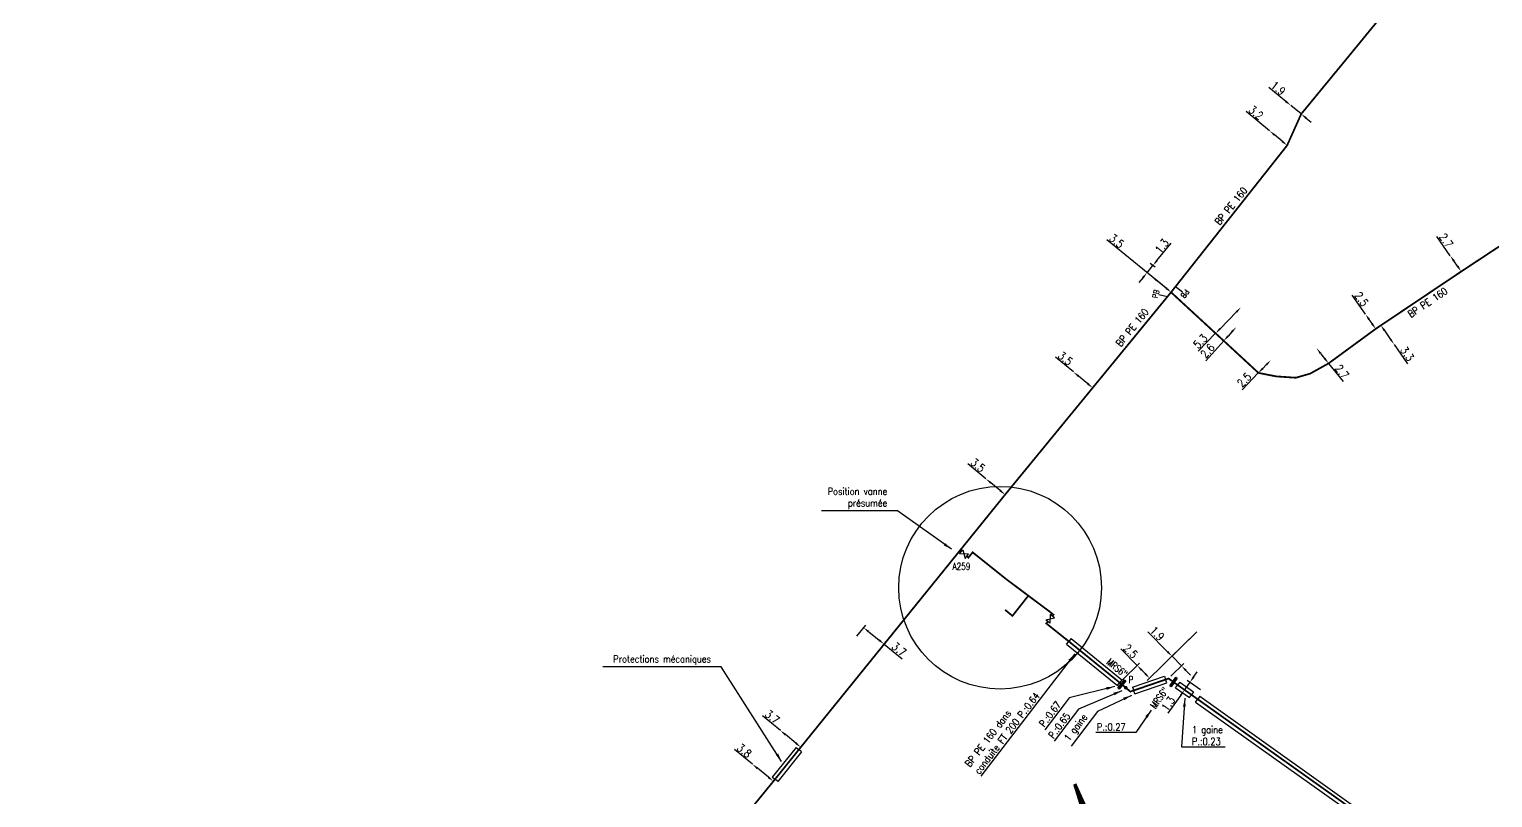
# Model space of a CAD drawing. Header units: millimetres. Extents: x 184998 to 186003, y 126995 to 128002.
# Drawn here: x 185091.1 to 185296.8, y 127644.7 to 127752.8 of the extents above; entities that cross this region are included whole.
import ezdxf
from ezdxf.enums import TextEntityAlignment as Align

# ---------------------------------------------------------------- set-up
doc = ezdxf.new("R2010")
doc.units = ezdxf.units.MM
doc.header["$PDMODE"] = 34
doc.linetypes.add('L_25_AP', pattern=[2000, 1000, 1000])
doc.linetypes.add('L_25_PE', pattern=[2000, 1000, 1000])
doc.layers.get('0').update_dxf_attribs({"linetype": 'CONTINUOUS'})
doc.layers.get('DEFPOINTS').update_dxf_attribs({"linetype": 'CONTINUOUS'})
for name, color, linetype in [('L_150', 1, 'CONTINUOUS'), ('L_300', 7, 'CONTINUOUS'), ('L_340', 7, 'CONTINUOUS'), ('L_400', 7, 'CONTINUOUS'), ('L_420', 7, 'CONTINUOUS'), ('L_900', 7, 'CONTINUOUS')]:
    doc.layers.add(name, color=color, linetype=linetype)
doc.styles.add('G_ROMANS', font='ROMANS.SHX', dxfattribs={"width": 0.75})
doc.styles.get("Standard").update_dxf_attribs({"font": 'romans.shx', "width": 0.85})
doc.dimstyles.get("Standard").update_dxf_attribs({"dimtxt": 1.5, "dimasz": 1.2, "dimexe": 0.625, "dimexo": 0.625, "dimgap": 0.25, "dimtad": 1, "dimdec": 1, "dimzin": 0, "dimdsep": 46, "dimtxsty": 'Standard', "dimcen": -0.5, "dimadec": 0, "dimazin": 0, "dimtfac": 1, "dimtdec": 1, "dimtmove": 0, "dimatfit": 3, "dimfxl": 0, "dimtolj": 1, "dimtzin": 0, "dimarcsym": 0})

# ---------------------------------------------------------------- blocks, each defined once
blk = doc.blocks.new('*D185')
at = {"layer": 'DEFPOINTS', "color": 0, "linetype": 'Continuous', "transparency": 16777216}
for p in [(185290.85, 127720.95), (185290.85, 127720.95), (185292.4, 127718.73)]:
    blk.add_point(p, dxfattribs=at)
at = {"layer": 'L_150', "color": 0, "linetype": 'Continuous', "lineweight": -2, "transparency": 16777216}
for p, q in [((185290.85, 127720.95), (185288.97, 127723.63)), ((185291.88, 127719.47), (185291.37, 127720.21))]:
    blk.add_line(p, q, dxfattribs=at)
at = {"layer": 'L_150', "color": 0, "linetype": 'Continuous', "transparency": 16777216}
for points in [[(185291.49, 127720.29), (185291.24, 127720.12), (185290.85, 127720.95)], [(185292.01, 127719.56), (185291.76, 127719.39), (185292.4, 127718.73)]]:
    blk.add_solid(points, dxfattribs=at)
at = {"layer": 'L_150', "color": 0, "linetype": 'Continuous', "transparency": 16777216, "insert": (185290.27, 127723.09), "char_height": 1.125, "attachment_point": 5, "rotation": 304.9929}
blk.add_mtext('\\A1;2.7', dxfattribs=at)
blk = doc.blocks.new('*D186')
at = {"layer": 'DEFPOINTS', "color": 0, "linetype": 'Continuous', "transparency": 16777216}
for p in [(185281.1, 127711.15), (185282.99, 127708.45), (185282.99, 127708.45)]:
    blk.add_point(p, dxfattribs=at)
at = {"layer": 'L_150', "color": 0, "linetype": 'Continuous', "lineweight": -2, "transparency": 16777216}
for p, q in [((185281.61, 127710.42), (185282.47, 127709.18)), ((185282.99, 127708.45), (185284.86, 127705.76))]:
    blk.add_line(p, q, dxfattribs=at)
at = {"layer": 'L_150', "color": 0, "linetype": 'Continuous', "transparency": 16777216}
for points in [[(185281.74, 127710.5), (185281.49, 127710.33), (185281.1, 127711.15)], [(185282.59, 127709.27), (185282.35, 127709.1), (185282.99, 127708.45)]]:
    blk.add_solid(points, dxfattribs=at)
at = {"layer": 'L_150', "color": 0, "linetype": 'Continuous', "transparency": 16777216, "insert": (185284.8, 127707.16), "char_height": 1.125, "attachment_point": 5, "rotation": 304.8823}
blk.add_mtext('\\A1;3.3', dxfattribs=at)
blk = doc.blocks.new('*D187')
at = {"layer": 'DEFPOINTS', "color": 0, "linetype": 'Continuous', "transparency": 16777216}
for p in [(185278.94, 127712.71), (185278.94, 127712.71), (185280.37, 127710.66)]:
    blk.add_point(p, dxfattribs=at)
at = {"layer": 'L_150', "color": 0, "linetype": 'Continuous', "lineweight": -2, "transparency": 16777216}
for p, q in [((185278.94, 127712.71), (185277.07, 127715.4)), ((185279.86, 127711.4), (185279.46, 127711.97))]:
    blk.add_line(p, q, dxfattribs=at)
at = {"layer": 'L_150', "color": 0, "linetype": 'Continuous', "transparency": 16777216}
for points in [[(185279.58, 127712.06), (185279.33, 127711.88), (185278.94, 127712.71)], [(185279.98, 127711.48), (185279.73, 127711.31), (185280.37, 127710.66)]]:
    blk.add_solid(points, dxfattribs=at)
at = {"layer": 'L_150', "color": 0, "linetype": 'Continuous', "transparency": 16777216, "insert": (185278.37, 127714.85), "char_height": 1.125, "attachment_point": 5, "rotation": 304.7921}
blk.add_mtext('\\A1;2.5', dxfattribs=at)
blk = doc.blocks.new('*D188')
at = {"layer": 'DEFPOINTS', "color": 0, "linetype": 'Continuous', "transparency": 16777216}
for p in [(185272.07, 127707.93), (185272.07, 127707.93), (185273.75, 127705.81)]:
    blk.add_point(p, dxfattribs=at)
at = {"layer": 'L_150', "color": 0, "linetype": 'Continuous', "lineweight": -2, "transparency": 16777216}
for p, q in [((185272.63, 127707.22), (185273.19, 127706.51)), ((185273.75, 127705.81), (185275.78, 127703.24)), ((185273.38, 127705.52), (185273.38, 127705.52))]:
    blk.add_line(p, q, dxfattribs=at)
at = {"layer": 'L_150', "color": 0, "linetype": 'Continuous', "transparency": 16777216}
for points in [[(185272.74, 127707.31), (185272.51, 127707.13), (185272.07, 127707.93)], [(185273.31, 127706.61), (185273.07, 127706.42), (185273.75, 127705.81)]]:
    blk.add_solid(points, dxfattribs=at)
at = {"layer": 'L_150', "color": 0, "linetype": 'Continuous', "transparency": 16777216, "insert": (185275.63, 127704.63), "char_height": 1.125, "attachment_point": 5, "rotation": 308.3854}
blk.add_mtext('\\A1;2.7', dxfattribs=at)
blk = doc.blocks.new('*D189')
at = {"layer": 'DEFPOINTS', "color": 0, "linetype": 'Continuous', "transparency": 16777216}
for p in [(185260.76, 127710.91), (185260.76, 127710.91), (185259.01, 127708.98)]:
    blk.add_point(p, dxfattribs=at)
at = {"layer": 'L_150', "color": 0, "linetype": 'Continuous', "lineweight": -2, "transparency": 16777216}
for p, q in [((185260.15, 127710.24), (185259.62, 127709.65)), ((185260.41, 127711.22), (185260.41, 127711.22)), ((185259.01, 127708.98), (185256.49, 127706.19)), ((185258.66, 127709.3), (185258.66, 127709.3))]:
    blk.add_line(p, q, dxfattribs=at)
at = {"layer": 'L_150', "color": 0, "linetype": 'Continuous', "transparency": 16777216}
for points in [[(185259.5, 127709.75), (185259.73, 127709.55), (185259.01, 127708.98)], [(185260.04, 127710.34), (185260.26, 127710.14), (185260.76, 127710.91)]]:
    blk.add_solid(points, dxfattribs=at)
at = {"layer": 'L_150', "color": 0, "linetype": 'Continuous', "transparency": 16777216, "insert": (185256.73, 127707.58), "char_height": 1.125, "attachment_point": 5, "rotation": 47.8566}
blk.add_mtext('\\A1;2.6', dxfattribs=at)
blk = doc.blocks.new('*D190')
at = {"layer": 'DEFPOINTS', "color": 0, "linetype": 'Continuous', "transparency": 16777216}
for p in [(185265.62, 127706.25), (185265.62, 127706.25), (185263.87, 127704.46)]:
    blk.add_point(p, dxfattribs=at)
at = {"layer": 'L_150', "color": 0, "linetype": 'Continuous', "lineweight": -2, "transparency": 16777216}
for p, q in [((185263.87, 127704.46), (185261.58, 127702.11)), ((185264.99, 127705.6), (185264.5, 127705.1))]:
    blk.add_line(p, q, dxfattribs=at)
at = {"layer": 'L_150', "color": 0, "linetype": 'Continuous', "transparency": 16777216}
for points in [[(185264.88, 127705.71), (185265.1, 127705.5), (185265.62, 127706.25)], [(185264.39, 127705.21), (185264.61, 127705), (185263.87, 127704.46)]]:
    blk.add_solid(points, dxfattribs=at)
at = {"layer": 'L_150', "color": 0, "linetype": 'Continuous', "transparency": 16777216, "insert": (185261.88, 127703.49), "char_height": 1.125, "attachment_point": 5, "rotation": 45.6808}
blk.add_mtext('\\A1;2.5', dxfattribs=at)
blk = doc.blocks.new('*D585')
at = {"layer": 'DEFPOINTS', "color": 0, "linetype": 'Continuous', "transparency": 16777216}
for p in [(185261.41, 127713.68), (185261.41, 127713.68), (185257.87, 127710.04)]:
    blk.add_point(p, dxfattribs=at)
at = {"layer": 'L_150', "color": 0, "linetype": 'Continuous', "lineweight": -2, "transparency": 16777216}
for p, q in [((185260.78, 127713.04), (185258.49, 127710.68)), ((185257.87, 127710.04), (185255.43, 127707.53))]:
    blk.add_line(p, q, dxfattribs=at)
at = {"layer": 'L_150', "color": 0, "linetype": 'Continuous', "transparency": 16777216}
for points in [[(185260.68, 127713.14), (185260.89, 127712.93), (185261.41, 127713.68)], [(185258.39, 127710.79), (185258.6, 127710.58), (185257.87, 127710.04)]]:
    blk.add_solid(points, dxfattribs=at)
at = {"layer": 'L_150', "color": 0, "linetype": 'Continuous', "transparency": 16777216, "insert": (185255.72, 127708.91), "char_height": 1.125, "attachment_point": 5, "rotation": 45.7932}
blk.add_mtext('\\A1;5.3', dxfattribs=at)
blk = doc.blocks.new('*D586')
at = {"layer": 'DEFPOINTS', "color": 0, "linetype": 'Continuous', "transparency": 16777216}
for p in [(185249.05, 127719.57), (185249.71, 127719.03), (185251.6, 127715.81)]:
    blk.add_point(p, dxfattribs=at)
at = {"layer": 'L_150', "color": 0, "linetype": 'Continuous', "lineweight": -2, "transparency": 16777216}
for p, q in [((185249.62, 127720.27), (185251.6, 127722.7)), ((185251.24, 127716.11), (185247.86, 127718.86)), ((185248.22, 127718.56), (185249.05, 127719.57)), ((185249.35, 127719.33), (185248.68, 127719.87)), ((185247.66, 127717.87), (185247.09, 127717.17))]:
    blk.add_line(p, q, dxfattribs=at)
at = {"layer": 'L_150', "color": 0, "linetype": 'Continuous', "transparency": 16777216}
for points in [[(185249.5, 127720.36), (185249.73, 127720.17), (185249.05, 127719.57)], [(185247.54, 127717.96), (185247.77, 127717.77), (185248.22, 127718.56)]]:
    blk.add_solid(points, dxfattribs=at)
at = {"layer": 'L_150', "color": 0, "linetype": 'Continuous', "transparency": 16777216, "insert": (185250.31, 127722.31), "char_height": 1.125, "attachment_point": 5, "rotation": 50.7814}
blk.add_mtext('\\A1;1.3', dxfattribs=at)
blk = doc.blocks.new('*D587')
at = {"layer": 'DEFPOINTS', "color": 0, "linetype": 'Continuous', "transparency": 16777216}
for p in [(185248.89, 127718.02), (185248.89, 127718.02), (185251.6, 127715.81)]:
    blk.add_point(p, dxfattribs=at)
at = {"layer": 'L_150', "color": 0, "linetype": 'Continuous', "lineweight": -2, "transparency": 16777216}
for p, q in [((185248.89, 127718.02), (185242.55, 127723.18)), ((185250.91, 127716.38), (185249.59, 127717.46))]:
    blk.add_line(p, q, dxfattribs=at)
at = {"layer": 'L_150', "color": 0, "linetype": 'Continuous', "transparency": 16777216}
for points in [[(185249.68, 127717.57), (185249.49, 127717.34), (185248.89, 127718.02)], [(185251, 127716.5), (185250.81, 127716.27), (185251.6, 127715.81)]]:
    blk.add_solid(points, dxfattribs=at)
at = {"layer": 'L_150', "color": 0, "linetype": 'Continuous', "transparency": 16777216, "insert": (185243.95, 127723.01), "char_height": 1.125, "attachment_point": 5, "rotation": 320.8741}
blk.add_mtext('\\A1;3.5', dxfattribs=at)
blk = doc.blocks.new('*D588')
at = {"layer": 'DEFPOINTS', "color": 0, "linetype": 'Continuous', "transparency": 16777216}
for p in [(185225.57, 127689.58), (185225.57, 127689.58), (185228.27, 127687.35)]:
    blk.add_point(p, dxfattribs=at)
at = {"layer": 'L_150', "color": 0, "linetype": 'Continuous', "lineweight": -2, "transparency": 16777216}
for p, q in [((185225.57, 127689.58), (185223.04, 127691.67)), ((185227.58, 127687.93), (185226.27, 127689.01))]:
    blk.add_line(p, q, dxfattribs=at)
at = {"layer": 'L_150', "color": 0, "linetype": 'Continuous', "transparency": 16777216}
for points in [[(185226.36, 127689.12), (185226.17, 127688.89), (185225.57, 127689.58)], [(185227.67, 127688.04), (185227.48, 127687.81), (185228.27, 127687.35)]]:
    blk.add_solid(points, dxfattribs=at)
at = {"layer": 'L_150', "color": 0, "linetype": 'Continuous', "transparency": 16777216, "insert": (185224.44, 127691.49), "char_height": 1.125, "attachment_point": 5, "rotation": 320.4782}
blk.add_mtext('\\A1;3.5', dxfattribs=at)
blk = doc.blocks.new('*D589')
at = {"layer": 'DEFPOINTS', "color": 0, "linetype": 'Continuous', "transparency": 16777216}
for p in [(185237.88, 127704.6), (185237.88, 127704.6), (185240.58, 127702.37)]:
    blk.add_point(p, dxfattribs=at)
at = {"layer": 'L_150', "color": 0, "linetype": 'Continuous', "lineweight": -2, "transparency": 16777216}
for p, q in [((185237.88, 127704.6), (185235.35, 127706.68)), ((185239.89, 127702.94), (185238.57, 127704.02))]:
    blk.add_line(p, q, dxfattribs=at)
at = {"layer": 'L_150', "color": 0, "linetype": 'Continuous', "transparency": 16777216}
for points in [[(185238.67, 127704.14), (185238.48, 127703.91), (185237.88, 127704.6)], [(185239.98, 127703.06), (185239.79, 127702.83), (185240.58, 127702.37)]]:
    blk.add_solid(points, dxfattribs=at)
at = {"layer": 'L_150', "color": 0, "linetype": 'Continuous', "transparency": 16777216, "insert": (185236.74, 127706.5), "char_height": 1.125, "attachment_point": 5, "rotation": 320.546}
blk.add_mtext('\\A1;3.5', dxfattribs=at)
blk = doc.blocks.new('*D590')
at = {"layer": 'DEFPOINTS', "color": 0, "linetype": 'Continuous', "transparency": 16777216}
for p in [(185196.68, 127654.18), (185196.68, 127654.18), (185199.54, 127651.83)]:
    blk.add_point(p, dxfattribs=at)
at = {"layer": 'L_150', "color": 0, "linetype": 'Continuous', "lineweight": -2, "transparency": 16777216}
for p, q in [((185196.68, 127654.18), (185194.15, 127656.26)), ((185198.85, 127652.4), (185197.38, 127653.61))]:
    blk.add_line(p, q, dxfattribs=at)
at = {"layer": 'L_150', "color": 0, "linetype": 'Continuous', "transparency": 16777216}
for points in [[(185197.47, 127653.72), (185197.28, 127653.49), (185196.68, 127654.18)], [(185198.94, 127652.52), (185198.75, 127652.29), (185199.54, 127651.83)]]:
    blk.add_solid(points, dxfattribs=at)
at = {"layer": 'L_150', "color": 0, "linetype": 'Continuous', "transparency": 16777216, "insert": (185195.54, 127656.08), "char_height": 1.125, "attachment_point": 5, "rotation": 320.6318}
blk.add_mtext('\\A1;3.7', dxfattribs=at)
blk = doc.blocks.new('L_340_13')
at = {"color": 0, "linetype": 'Continuous', "flags": 128}
blk.add_lwpolyline([(0, 0), (0, 1.25)], dxfattribs=at)
at = {"color": 0, "linetype": 'Continuous', "style": 'G_ROMANS', "width": 0.75}
blk.add_text('PB', height=0.75, dxfattribs=at).set_placement((0, 1.66), align=Align.MIDDLE)
at = {"color": 0, "linetype": 'Continuous', "width": 0.75, "flags": 3}
for tag, p in [('DEF_LEG', (0, -10)), ('DEF_COUP', (0, -12.5)), ('DEF_TYPE', (0, -15))]:
    blk.add_attdef(tag, text='', height=1.2, dxfattribs=at).set_placement(p, align=Align.MIDDLE)
blk = doc.blocks.new('*D596')
at = {"layer": 'DEFPOINTS', "color": 0, "linetype": 'Continuous', "ltscale": 0.5, "transparency": 16777216}
for p in [(185265.46, 127738.5), (185265.46, 127738.5), (185267.92, 127736.46)]:
    blk.add_point(p, dxfattribs=at)
at = {"layer": 'L_150', "color": 0, "linetype": 'Continuous', "lineweight": -2, "ltscale": 0.5, "transparency": 16777216}
for p, q in [((185265.46, 127738.5), (185262.15, 127741.25)), ((185267.23, 127737.04), (185266.15, 127737.93))]:
    blk.add_line(p, q, dxfattribs=at)
at = {"layer": 'L_150', "color": 0, "linetype": 'Continuous', "ltscale": 0.5, "transparency": 16777216}
for points in [[(185266.25, 127738.05), (185266.06, 127737.82), (185265.46, 127738.5)], [(185267.33, 127737.15), (185267.13, 127736.92), (185267.92, 127736.46)]]:
    blk.add_solid(points, dxfattribs=at)
at = {"layer": 'L_150', "color": 0, "linetype": 'Continuous', "ltscale": 0.5, "transparency": 16777216, "insert": (185263.54, 127741.07), "char_height": 1.125, "attachment_point": 5, "rotation": 320.3649}
blk.add_mtext('\\A1;3.2', dxfattribs=at)
blk = doc.blocks.new('*D597')
at = {"layer": 'DEFPOINTS', "color": 0, "linetype": 'Continuous', "ltscale": 0.5, "transparency": 16777216}
for p in [(185268.43, 127742.08), (185268.43, 127742.08), (185269.9, 127740.88)]:
    blk.add_point(p, dxfattribs=at)
at = {"layer": 'L_150', "color": 0, "linetype": 'Continuous', "lineweight": -2, "ltscale": 0.5, "transparency": 16777216}
for p, q in [((185267.73, 127742.66), (185265.34, 127744.62)), ((185269.9, 127740.88), (185268.43, 127742.08)), ((185270.59, 127740.3), (185271.29, 127739.73))]:
    blk.add_line(p, q, dxfattribs=at)
at = {"layer": 'L_150', "color": 0, "linetype": 'Continuous', "ltscale": 0.5, "transparency": 16777216}
for points in [[(185267.83, 127742.77), (185267.64, 127742.54), (185268.43, 127742.08)], [(185270.69, 127740.42), (185270.5, 127740.19), (185269.9, 127740.88)]]:
    blk.add_solid(points, dxfattribs=at)
at = {"layer": 'L_150', "color": 0, "linetype": 'Continuous', "ltscale": 0.5, "transparency": 16777216, "insert": (185266.67, 127744.5), "char_height": 1.125, "attachment_point": 5, "rotation": 320.5428}
blk.add_mtext('\\A1;1.9', dxfattribs=at)
blk = doc.blocks.new('*D647')
at = {"layer": 'DEFPOINTS', "color": 0, "linetype": 'Continuous', "ltscale": 0.5, "transparency": 16777216}
for p in [(185192.74, 127649.44), (185192.74, 127649.44), (185195.69, 127647.04)]:
    blk.add_point(p, dxfattribs=at)
at = {"layer": 'L_150', "color": 0, "linetype": 'Continuous', "lineweight": -2, "ltscale": 0.5, "transparency": 16777216}
for p, q in [((185192.74, 127649.44), (185190.2, 127651.51)), ((185194.99, 127647.61), (185193.44, 127648.87))]:
    blk.add_line(p, q, dxfattribs=at)
at = {"layer": 'L_150', "color": 0, "linetype": 'Continuous', "ltscale": 0.5, "transparency": 16777216}
for points in [[(185193.53, 127648.99), (185193.34, 127648.75), (185192.74, 127649.44)], [(185195.08, 127647.73), (185194.9, 127647.49), (185195.69, 127647.04)]]:
    blk.add_solid(points, dxfattribs=at)
at = {"layer": 'L_150', "color": 0, "linetype": 'Continuous', "ltscale": 0.5, "transparency": 16777216, "insert": (185191.59, 127651.34), "char_height": 1.125, "attachment_point": 5, "rotation": 320.8649}
blk.add_mtext('\\A1;3.8', dxfattribs=at)
blk = doc.blocks.new('*D648')
at = {"layer": 'DEFPOINTS', "color": 0, "linetype": 'Continuous', "ltscale": 0.5, "transparency": 16777216}
for p in [(185208.39, 127668.64), (185207.13, 127667.08), (185210, 127664.76)]:
    blk.add_point(p, dxfattribs=at)
at = {"layer": 'L_150', "color": 0, "linetype": 'Continuous', "lineweight": -2, "ltscale": 0.5, "transparency": 16777216}
for p, q in [((185207.42, 127667.45), (185208.68, 127669.01)), ((185209.09, 127668.08), (185210.57, 127666.88)), ((185210.3, 127665.12), (185211.56, 127666.68)), ((185211.27, 127666.32), (185213.82, 127664.26))]:
    blk.add_line(p, q, dxfattribs=at)
at = {"layer": 'L_150', "color": 0, "linetype": 'Continuous', "ltscale": 0.5, "transparency": 16777216}
for points in [[(185209.18, 127668.19), (185208.99, 127667.96), (185208.39, 127668.64)], [(185210.66, 127667), (185210.47, 127666.77), (185211.27, 127666.32)]]:
    blk.add_solid(points, dxfattribs=at)
at = {"layer": 'L_150', "color": 0, "linetype": 'Continuous', "ltscale": 0.5, "transparency": 16777216, "insert": (185213.36, 127665.59), "char_height": 1.125, "attachment_point": 5, "rotation": 321.0857}
blk.add_mtext('\\A1;3.7', dxfattribs=at)
blk = doc.blocks.new('*D649')
at = {"layer": 'DEFPOINTS', "color": 0, "linetype": 'Continuous', "ltscale": 0.5, "transparency": 16777216}
for p in [(185252.53, 127660.58), (185254.25, 127660.96), (185256.11, 127659.65)]:
    blk.add_point(p, dxfattribs=at)
at = {"layer": 'L_150', "color": 0, "linetype": 'Continuous', "lineweight": -2, "ltscale": 0.5, "transparency": 16777216}
for p, q in [((185254.76, 127661.7), (185255.28, 127662.43)), ((185254.25, 127660.96), (185253.49, 127659.9)), ((185255.72, 127659.92), (185253.86, 127661.23)), ((185252.97, 127659.17), (185251.16, 127656.6)), ((185252.91, 127660.31), (185253.88, 127659.63))]:
    blk.add_line(p, q, dxfattribs=at)
at = {"layer": 'L_150', "color": 0, "linetype": 'Continuous', "ltscale": 0.5, "transparency": 16777216}
for points in [[(185254.64, 127661.78), (185254.89, 127661.61), (185254.25, 127660.96)], [(185252.85, 127659.25), (185253.1, 127659.08), (185253.49, 127659.9)]]:
    blk.add_solid(points, dxfattribs=at)
at = {"layer": 'L_150', "color": 0, "linetype": 'Continuous', "ltscale": 0.5, "transparency": 16777216, "insert": (185251.2, 127657.95), "char_height": 1.125, "attachment_point": 5, "rotation": 54.7232}
blk.add_mtext('\\A1;1.3', dxfattribs=at)
blk = doc.blocks.new('*D650')
at = {"layer": 'DEFPOINTS', "color": 0, "linetype": 'Continuous', "ltscale": 0.5, "transparency": 16777216}
for p in [(185255.57, 127668.39), (185251.74, 127664.62), (185251.25, 127661.49)]:
    blk.add_point(p, dxfattribs=at)
at = {"layer": 'L_150', "color": 0, "linetype": 'Continuous', "lineweight": -2, "ltscale": 0.5, "transparency": 16777216}
for p, q in [((185251.11, 127665.26), (185248.34, 127668.08)), ((185255.24, 127668.06), (185251.4, 127664.29)), ((185253.07, 127663.27), (185251.74, 127664.62)), ((185251.59, 127661.82), (185253.4, 127663.59)), ((185253.7, 127662.62), (185254.33, 127661.98))]:
    blk.add_line(p, q, dxfattribs=at)
at = {"layer": 'L_150', "color": 0, "linetype": 'Continuous', "ltscale": 0.5, "transparency": 16777216}
for points in [[(185251.21, 127665.37), (185251, 127665.16), (185251.74, 127664.62)], [(185253.8, 127662.73), (185253.59, 127662.52), (185253.07, 127663.27)]]:
    blk.add_solid(points, dxfattribs=at)
at = {"layer": 'L_150', "color": 0, "linetype": 'Continuous', "ltscale": 0.5, "transparency": 16777216, "insert": (185249.65, 127667.82), "char_height": 1.125, "attachment_point": 5, "rotation": 314.4408}
blk.add_mtext('\\A1;1.9', dxfattribs=at)
blk = doc.blocks.new('*D651')
at = {"layer": 'DEFPOINTS', "color": 0, "linetype": 'Continuous', "transparency": 16777216}
for p in [(185255.57, 127668.39), (185244.38, 127660.91), (185248.59, 127661.54)]:
    blk.add_point(p, dxfattribs=at)
at = {"layer": 'L_400', "color": 0, "linetype": 'Continuous', "lineweight": -2, "transparency": 16777216}
for p, q in [((185255.24, 127668.06), (185248.25, 127661.21)), ((185246.84, 127663.32), (185244.54, 127665.66)), ((185244.72, 127661.24), (185247.17, 127663.65)), ((185247.96, 127662.18), (185247.47, 127662.68))]:
    blk.add_line(p, q, dxfattribs=at)
at = {"layer": 'L_400', "color": 0, "linetype": 'Continuous', "transparency": 16777216}
for points in [[(185247.58, 127662.78), (185247.36, 127662.57), (185246.84, 127663.32)], [(185248.07, 127662.28), (185247.85, 127662.07), (185248.59, 127661.54)]]:
    blk.add_solid(points, dxfattribs=at)
at = {"layer": 'L_400', "color": 0, "linetype": 'Continuous', "transparency": 16777216, "insert": (185245.91, 127665.34), "char_height": 1.125, "attachment_point": 5, "rotation": 314.4408}
blk.add_mtext('\\A1;2.5', dxfattribs=at)
blk = doc.blocks.new('L_300_05')
at = {"color": 0, "linetype": 'Continuous', "flags": 128}
blk.add_lwpolyline([(-0.5, 0.38), (0.5, -0.38), (0.5, 0.38), (-0.5, -0.38), (-0.5, 0.38)], dxfattribs=at)
at = {"color": 0, "linetype": 'Continuous', "width": 0.75}
blk.add_attdef('NUM', text='', height=1, dxfattribs=at).set_placement((0, 1.38), align=Align.MIDDLE_CENTER)
at = {"color": 0, "linetype": 'Continuous', "width": 0.75, "flags": 3}
for tag, p in [('DEF_LEG', (0, -5)), ('DEF_COUP', (0, -7.5)), ('DEF_TYPE', (0, -10))]:
    blk.add_attdef(tag, text='', height=1.2, dxfattribs=at).set_placement(p, align=Align.MIDDLE)
blk = doc.blocks.new('L_340_18')
at = {"linetype": 'Continuous'}
blk.add_hatch(color=0, dxfattribs=at).paths.add_polyline_path([(0.12, 0.75), (-0.12, 0.75), (-0.12, -0.75), (0.12, -0.75)])
at = {"color": 0, "linetype": 'Continuous'}
blk.add_lwpolyline([(-0.12, 0.75), (0.12, 0.75), (0.12, -0.75), (-0.12, -0.75)], close=True, dxfattribs=at)
at = {"color": 0, "linetype": 'Continuous', "width": 0.75}
for tag, height, flags, p in [('MRS', 1, 8, (0, 2.18)), ('DEF_LEG', 1.2, 3, (0, -5)), ('DEF_COUP', 1.2, 3, (0, -7.5)), ('DEF_TYPE', 1.2, 3, (0, -10))]:
    blk.add_attdef(tag, text='', height=height, dxfattribs=dict(at, flags=flags)).set_placement(p, align=Align.MIDDLE)
blk = doc.blocks.new('L_300_12')
at = {"color": 0, "linetype": 'Continuous', "const_width": 0.248, "flags": 128}
blk.add_lwpolyline([(-0.13, 0, 1), (0.13, 0, 1)], format="xyb", close=True, dxfattribs=at)
at = {"linetype": 'Continuous', "style": 'G_ROMANS', "width": 0.75}
blk.add_attdef('P', text='', height=1, dxfattribs=at).set_placement((0, 1.33), align=Align.MIDDLE_CENTER)
at = {"color": 0, "linetype": 'Continuous', "width": 0.75, "flags": 3}
for tag, p in [('DEF_LEG', (0, -5)), ('DEF_COUP', (0, -7.5)), ('DEF_TYPE', (0, -10))]:
    blk.add_attdef(tag, text='', height=1.2, dxfattribs=at).set_placement(p, align=Align.MIDDLE)

msp = doc.modelspace()

# ---------------------------------------------------------------- linework, layer by layer
at = {"layer": 'L_150', "linetype": 'L_25_PE', "const_width": 0.25}
msp.add_lwpolyline([(185369.89, 127775.22), (185366.03, 127772.58), (185364.77, 127771.02), (185358.53, 127766.91), (185357.21, 127766), (185352.75, 127762.29), (185345.97, 127756.57), (185331.42, 127746.24), (185325.34, 127742.33), (185313.43, 127733.48), (185308.9, 127730.61), (185299.31, 127723.29), (185292.4, 127718.73), (185281.1, 127711.15), (185280.37, 127710.66), (185273.75, 127705.81), (185273.75, 127705.81), (185271.16, 127704.37), (185269.14, 127703.79), (185266.38, 127703.98), (185263.89, 127704.47), (185259.01, 127708.98), (185251.6, 127715.81)], dxfattribs=at)
at = {"layer": 'L_150', "linetype": 'L_25_PE', "ltscale": 0.5, "const_width": 0.25}
for points in [[(185091.2, 127496.61), (185095.71, 127504.34), (185099.44, 127510.73), (185102.1, 127516.09), (185104.56, 127520.54), (185110.62, 127529.31), (185125.07, 127547.83), (185152.78, 127582.07), (185171.79, 127604.56), (185184.08, 127620.18), (185181.78, 127629.99), (185195.69, 127647.04), (185199.54, 127651.83), (185210, 127664.76), (185220.27, 127677.45), (185228.27, 127687.35), (185240.58, 127702.37), (185251.6, 127715.81), (185267.92, 127736.46), (185269.9, 127740.88), (185276.31, 127748.67), (185281.12, 127754.54)], [(185221.91, 127679.48), (185222.1, 127679.32)], [(185234.28, 127669.5), (185234.06, 127669.24), (185236.17, 127667.55), (185237.23, 127666.71), (185244.68, 127660.67)], [(185501.57, 127570.73), (185492.54, 127568.98), (185482.71, 127566.17), (185468.61, 127561.57), (185466.22, 127561.95), (185464.79, 127562.19), (185451.95, 127564.28), (185430.92, 127569.68), (185425.87, 127571.33), (185416.38, 127574.44), (185405.02, 127578.88), (185397.34, 127583.98), (185393.14, 127586.98), (185392.79, 127587.24), (185371.13, 127576.95), (185367.06, 127579.13), (185255.35, 127658.58), (185251.94, 127661)]]:
    msp.add_lwpolyline(points, dxfattribs=at)
at = {"layer": 'L_150', "linetype": 'L_25_AP', "ltscale": 0.5, "const_width": 0.25}
for points in [[(185222.87, 127678.69), (185223.11, 127678.49), (185223.7, 127679.24), (185228.35, 127675.52), (185234.53, 127670.9), (185235.07, 127670.46), (185234.92, 127670.27)], [(185231.54, 127673.14), (185229.3, 127670.3), (185228.26, 127671.16)], [(185251.94, 127661), (185251.25, 127661.49), (185245.88, 127659.65), (185245.23, 127660.2), (185244.68, 127660.67)]]:
    msp.add_lwpolyline(points, dxfattribs=at)
at = {"layer": 'L_400', "color": 7, "linetype": 'CONTINUOUS'}
for p, q in [((185236.91, 127666.32), (185237.23, 127666.71)), ((185237.54, 127667.1), (185237.23, 127666.71)), ((185237.54, 127667.1), (185244.69, 127661.3)), ((185236.91, 127666.32), (185244.06, 127660.52)), ((185244.06, 127660.52), (185244.38, 127660.91)), ((185244.69, 127661.3), (185244.38, 127660.91)), ((185246.18, 127660.29), (185250.68, 127661.82)), ((185246.51, 127659.34), (185251, 127660.87)), ((185250.68, 127661.82), (185250.84, 127661.35)), ((185251, 127660.87), (185250.84, 127661.35)), ((185252.24, 127660.17), (185252.53, 127660.58)), ((185252.82, 127660.99), (185252.53, 127660.58)), ((185252.82, 127660.99), (185254.76, 127659.62)), ((185246.18, 127660.29), (185246.35, 127659.81)), ((185246.51, 127659.34), (185246.35, 127659.81)), ((185252.24, 127660.17), (185254.19, 127658.8)), ((185254.19, 127658.8), (185254.47, 127659.21)), ((185254.76, 127659.62), (185254.47, 127659.21)), ((185255.06, 127658.18), (185255.35, 127658.58)), ((185255.64, 127658.99), (185255.35, 127658.58)), ((185255.64, 127658.99), (185367.35, 127579.53)), ((185255.06, 127658.18), (185366.77, 127578.72))]:
    msp.add_line(p, q, dxfattribs=at)
at = {"layer": 'L_420', "color": 7, "linetype": 'CONTINUOUS'}
for p, q in [((185198.88, 127651.81), (185195.53, 127647.64)), ((185199.66, 127651.19), (185196.31, 127647.01)), ((185198.88, 127651.81), (185199.27, 127651.5)), ((185199.66, 127651.19), (185199.27, 127651.5)), ((185195.53, 127647.64), (185195.92, 127647.32)), ((185196.31, 127647.01), (185195.92, 127647.32))]:
    msp.add_line(p, q, dxfattribs=at)
at = {"layer": 'L_900', "color": 254, "linetype": 'Continuous'}
msp.add_lwpolyline([(185238.06, 127646.66, 0.483, 2.9, 0), (185244.94, 127628.6, 5.8, 0, 0), (185246.66, 127624.09, 5.8, 0, 0)], format="xyseb", dxfattribs=at)
at = {"layer": 'L_900', "linetype": 'Continuous', "ltscale": 0.5}
msp.add_circle((185227.56, 127674.26), 14.25, dxfattribs=at)

# ---------------------------------------------------------------- block references
at = {"layer": 'L_300'}
ref = msp.add_blockref('L_300_05', (185222.49, 127679), dxfattribs=dict(at, rotation=320.6081401661601))
ref.add_attrib('NUM', 'A259', dxfattribs={"layer": '0', "color": 0, "linetype": 'Continuous', "height": 1, "width": 0.75}).set_placement((185222.13, 127677.27), align=Align.MIDDLE_CENTER)
at = {"layer": 'L_300', "rotation": 50.36924241492839}
msp.add_blockref('L_300_05', (185234.6, 127669.89), dxfattribs=at)
at = {"layer": 'L_300'}
ref = msp.add_blockref('L_300_12', (185245.23, 127660.2), dxfattribs=dict(at, rotation=327.2869612742395))
ref.add_attrib('P', 'P', dxfattribs={"layer": '0', "linetype": 'Continuous', "height": 1, "style": 'G_ROMANS', "width": 0.75}).set_placement((185245.95, 127661.32), align=Align.MIDDLE_CENTER)
at = {"layer": 'L_340'}
for p, rotation in [((185251.08, 127715.18), 76.62115888499223), ((185252.23, 127716.61), 233.0860025527413)]:
    msp.add_blockref('L_340_13', p, dxfattribs=dict(at, rotation=rotation))
ref = msp.add_blockref('L_340_18', (185244.68, 127660.67), dxfattribs=dict(at, rotation=320.9293089206155))
ref.add_attrib('MRS', 'MRS6"', dxfattribs={"layer": '0', "color": 0, "linetype": 'Continuous', "height": 1, "rotation": 320.9293, "width": 0.75}).set_placement((185244.01, 127663), align=Align.MIDDLE)
ref = msp.add_blockref('L_340_18', (185251.94, 127661), dxfattribs=dict(at, rotation=324.7231632400632))
ref.add_attrib('MRS', 'MRS6"', dxfattribs={"layer": '0', "color": 0, "linetype": 'Continuous', "height": 1, "rotation": 54.7232, "width": 0.75}).set_placement((185249.94, 127658.75), align=Align.MIDDLE)

# ---------------------------------------------------------------- texts
at = {"layer": 'L_150', "linetype": 'L_25_PE', "width": 0.85}
for rotation, p in [(51.0329, (185260.03, 127727.94)), (33.8564, (185287.67, 127714.37)), (51.0329, (185246.15, 127710.85))]:
    msp.add_text('BP PE 160', height=1, rotation=rotation, dxfattribs=at).set_placement(p, align=Align.MIDDLE)
at = {"layer": 'L_300', "linetype": 'Continuous', "insert": (185211.7, 127686.83), "char_height": 1, "attachment_point": 6}
msp.add_mtext('Position vanne\\Pprésumée', dxfattribs=at)
at = {"layer": 'L_300', "linetype": 'Continuous', "insert": (185237.11, 127656.48), "char_height": 1, "attachment_point": 6, "rotation": 52.7742}
msp.add_mtext('\\A1;P.:0.65', dxfattribs=at)
at = {"layer": 'L_340', "linetype": 'Continuous', "insert": (185235.81, 127658.09), "char_height": 1, "attachment_point": 6, "rotation": 52.7742}
msp.add_mtext('\\A1;P.:0.67', dxfattribs=at)
at = {"layer": 'L_340', "linetype": 'Continuous', "insert": (185245.22, 127654.67), "char_height": 1, "attachment_point": 6}
msp.add_mtext('\\A1;P.:0.27', dxfattribs=at)
at = {"layer": 'L_400', "linetype": 'Continuous', "ltscale": 0.5, "char_height": 1}
for s, insert, attachment_point, rotation in [('\\A1;BP PE 160 dans\\Pconduite FT 200 P.:0.64', (185223.59, 127648.74), 4, 52.4354), ('\\A1;1 gaine', (185239.63, 127656.24), 6, 52.7742)]:
    msp.add_mtext(s, dxfattribs=dict(at, insert=insert, attachment_point=attachment_point, rotation=rotation))
at = {"layer": 'L_400', "linetype": 'Continuous', "ltscale": 0.5, "insert": (185254.54, 127653.47), "char_height": 1, "attachment_point": 4}
msp.add_mtext('\\A1;1 gaine\\PP.:0.23', dxfattribs=at)
at = {"layer": 'L_420', "linetype": 'Continuous', "insert": (185186.91, 127664.06), "char_height": 1, "attachment_point": 6}
msp.add_mtext('Protections mécaniques', dxfattribs=at)

# ---------------------------------------------------------------- dimensions: what is measured, and where the dimension line sits
at = {"layer": 'L_150', "linetype": 'Continuous', "ltscale": 0.5}
for base, p1, p2, angle, picture, middle in [((185268.43, 127742.08), (185269.9, 127740.88), (185268.43, 127742.08), 320.5428, '*D597', (185266.19, 127743.93)), ((185265.46, 127738.5), (185267.92, 127736.46), (185265.46, 127738.5), 320.3649, '*D596', (185263.06, 127740.49)), ((185208.39, 127668.64), (185210, 127664.76), (185207.13, 127667.08), 321.0857, '*D648', (185212.89, 127665.01)), ((185251.74, 127664.62), (185251.25, 127661.49), (185255.57, 127668.39), 314.4408, '*D650', (185249.11, 127667.3)), ((185254.25, 127660.96), (185252.53, 127660.58), (185256.11, 127659.65), 234.7232, '*D649', (185251.81, 127657.52)), ((185192.74, 127649.44), (185195.69, 127647.04), (185192.74, 127649.44), 320.8649, '*D647', (185191.12, 127650.76))]:
    dim = msp.add_linear_dim(base=base, p1=p1, p2=p2, angle=angle, dimstyle='Standard', override={"dimscale": 0.75}, dxfattribs=at)
    dim.commit()
    dim.dimension.update_dxf_attribs({"geometry": picture, "text_midpoint": middle, "dimtype": 160})
at = {"layer": 'L_150', "linetype": 'Continuous'}
for base, p1, p2, angle, picture, middle in [((185248.89, 127718.02), (185251.6, 127715.81), (185248.89, 127718.02), 320.8741, '*D587', (185243.47, 127722.43)), ((185290.85, 127720.95), (185292.4, 127718.73), (185290.85, 127720.95), 304.9929, '*D185', (185289.65, 127722.66)), ((185249.05, 127719.57), (185251.6, 127715.81), (185249.71, 127719.03), 230.7814, '*D586', (185250.89, 127721.83)), ((185278.94, 127712.71), (185280.37, 127710.66), (185278.94, 127712.71), 304.7921, '*D187', (185277.75, 127714.43)), ((185260.76, 127710.91), (185259.01, 127708.98), (185260.76, 127710.91), 227.8566, '*D189', (185257.28, 127707.07)), ((185282.99, 127708.45), (185281.1, 127711.15), (185282.99, 127708.45), 124.8823, '*D186', (185284.18, 127706.73)), ((185237.88, 127704.6), (185240.58, 127702.37), (185237.88, 127704.6), 320.546, '*D589', (185236.26, 127705.92)), ((185272.07, 127707.93), (185273.75, 127705.81), (185272.07, 127707.93), 308.3854, '*D188', (185275.04, 127704.17)), ((185265.62, 127706.25), (185263.87, 127704.46), (185265.62, 127706.25), 225.6808, '*D190', (185262.41, 127702.96)), ((185225.57, 127689.58), (185228.27, 127687.35), (185225.57, 127689.58), 320.4782, '*D588', (185223.96, 127690.91)), ((185196.68, 127654.18), (185199.54, 127651.83), (185196.68, 127654.18), 320.6318, '*D590', (185195.07, 127655.5))]:
    dim = msp.add_linear_dim(base=base, p1=p1, p2=p2, angle=angle, dimstyle='Standard', override={"dimscale": 0.75}, dxfattribs=at)
    dim.commit()
    dim.dimension.update_dxf_attribs({"geometry": picture, "text_midpoint": middle, "dimtype": 160})
dim = msp.add_linear_dim(base=(185261.41, 127713.68), p1=(185257.87, 127710.04), p2=(185261.41, 127713.68), angle=225.7932, text='5.3', dimstyle='Standard', override={"dimscale": 0.75}, dxfattribs=at)
dim.commit()
dim.dimension.update_dxf_attribs({"geometry": '*D585', "text_midpoint": (185256.26, 127708.39), "dimtype": 160})
at = {"layer": 'L_400', "linetype": 'Continuous'}
dim = msp.add_linear_dim(base=(185248.59, 127661.54), p1=(185244.38, 127660.91), p2=(185255.57, 127668.39), angle=134.4408, dimstyle='Standard', override={"dimscale": 0.75}, dxfattribs=at)
dim.commit()
dim.dimension.update_dxf_attribs({"geometry": '*D651', "text_midpoint": (185245.38, 127664.81), "dimtype": 160})

# ---------------------------------------------------------------- leaders
at = {"layer": 'L_300', "linetype": 'Continuous', "annotation_type": 0, "has_hookline": 1, "hookline_direction": 1, "text_width": 9.23}
msp.add_leader([(185220.73, 127679.67), (185213.15, 127685.08), (185211.95, 127685.08)], dimstyle='Standard', dxfattribs=at)
at = {"layer": 'L_300', "linetype": 'Continuous', "annotation_type": 0, "has_hookline": 1, "hookline_direction": 1, "text_width": 4.21, "horizontal_direction": (0.604958, 0.796257, 0)}
msp.add_leader([(185244.67, 127659.78), (185238.58, 127657.18), (185237.86, 127656.22)], dimstyle='Standard', dxfattribs=at)
at = {"layer": 'L_340', "linetype": 'Continuous', "annotation_type": 0, "has_hookline": 1, "hookline_direction": 1, "text_width": 4.21, "horizontal_direction": (0.604958, 0.796257, 0)}
msp.add_leader([(185243.69, 127660.37), (185237.28, 127658.79), (185236.56, 127657.84)], dimstyle='Standard', dxfattribs=at)
at = {"layer": 'L_340', "linetype": 'Continuous', "annotation_type": 0, "has_hookline": 1, "hookline_direction": 1, "text_width": 4.21}
msp.add_leader([(185248.82, 127657.04), (185246.67, 127653.92), (185245.47, 127653.92)], dimstyle='Standard', dxfattribs=at)
at = {"layer": 'L_400', "linetype": 'Continuous', "ltscale": 0.5, "annotation_type": 0, "has_hookline": 1, "hookline_direction": 1}
for points, text_width, horizontal_direction in [([(185238.05, 127664.94), (185234.75, 127660.65)], 15.99, (0.609655, 0.792667, 0)), ([(185246.02, 127659.12), (185241.24, 127656.84), (185240.52, 127655.89)], 4.65, (0.604958, 0.796257, 0))]:
    msp.add_leader(points, dimstyle='Standard', dxfattribs=dict(at, text_width=text_width, horizontal_direction=horizontal_direction))
at = {"layer": 'L_400', "linetype": 'Continuous', "ltscale": 0.5, "annotation_type": 0, "has_hookline": 1, "hookline_direction": 0, "text_width": 4.65}
msp.add_leader([(185253.55, 127658.72), (185253.09, 127651.88), (185254.29, 127651.88)], dimstyle='Standard', dxfattribs=at)
at = {"layer": 'L_420', "linetype": 'Continuous', "annotation_type": 0, "has_hookline": 1, "hookline_direction": 1, "text_width": 15.18}
msp.add_leader([(185196.84, 127649.83), (185188.36, 127663.14), (185187.16, 127663.14)], dimstyle='Standard', dxfattribs=at)

doc.saveas('drawing.dxf')
